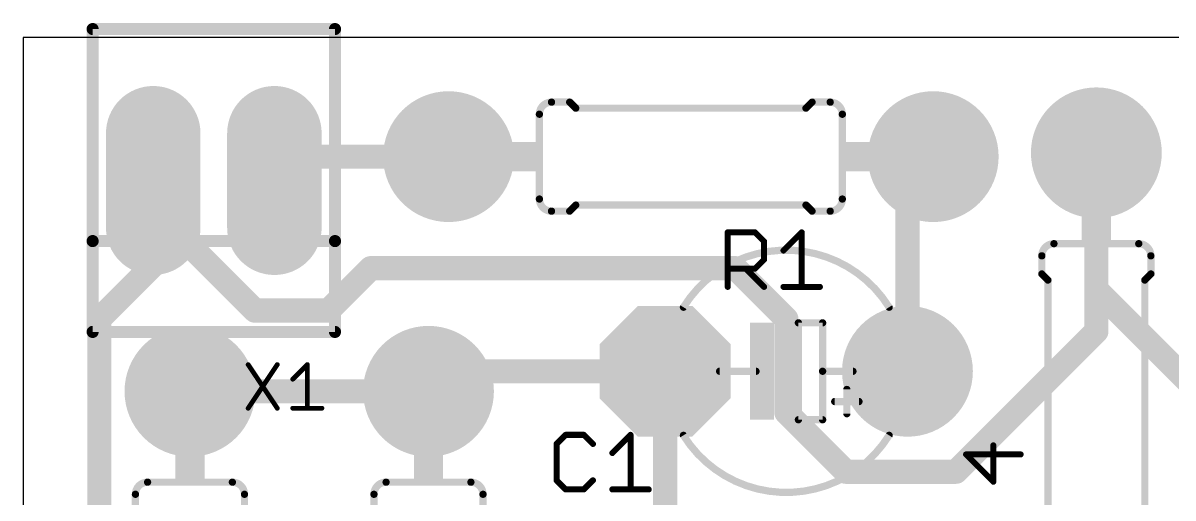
# Model space of a CAD drawing. Extents: x 0 to 70, y -10.8 to 60.8.
# Drawn here: x 0 to 24.11, y 40.34 to 50.3 of the extents above; entities that cross this region are included whole.
import ezdxf

# ---------------------------------------------------------------- set-up
doc = ezdxf.new("R2010")
doc.units = 0
for name, color, linetype in [('1', 22, 'CONTINUOUS'), ('16', 175, 'CONTINUOUS'), ('17', 82, 'CONTINUOUS'), ('20', 7, 'CONTINUOUS'), ('21', 253, 'CONTINUOUS'), ('25', 253, 'CONTINUOUS'), ('29', 253, 'CONTINUOUS'), ('30', 253, 'CONTINUOUS')]:
    doc.layers.add(name, color=color, linetype=linetype)

# ---------------------------------------------------------------- blocks, each defined once
blk = doc.blocks.new('RECT')
blk.add_solid([(-0.5, -0.5), (0.5, -0.5), (-0.5, 0.5), (0.5, 0.5)])
blk = doc.blocks.new('ROUNDP')
at = {"const_width": 0.5}
blk.add_lwpolyline([(0, -0.25, 1), (0, 0.25, 1), (0, -0.25)], format="xyb", dxfattribs=at)
blk = doc.blocks.new('OCTAGONP')
at = {"const_width": 0.5}
blk.add_lwpolyline([(-0.25, -0.1036), (-0.25, 0.1036), (-0.1036, 0.25), (0.1036, 0.25), (0.25, 0.1036), (0.25, -0.1036), (0.1036, -0.25), (-0.1036, -0.25), (-0.25, -0.1036), (-0.25, 0.1036)], dxfattribs=at)
blk = doc.blocks.new('LONGP100')
at = {"const_width": 1}
blk.add_lwpolyline([(-0.5, 0), (0.5, 0)], dxfattribs=at)
at = {"const_width": 0.5}
for points in [[(-0.5, 0.25, 1), (-0.5, -0.25)], [(0.5, -0.25, 1), (0.5, 0.25)]]:
    blk.add_lwpolyline(points, format="xyb", dxfattribs=at)

msp = doc.modelspace()

# ---------------------------------------------------------------- linework, layer by layer
at = {"layer": '1', "const_width": 0.508}
for points in [[(22.5, 47.58), (22.5, 44.7084)], [(22.5, 44.7084), (24.5364, 42.672)]]:
    msp.add_lwpolyline(points, dxfattribs=at)
at = {"layer": '1', "const_width": 0.254}
for points in [[(22.627, 47.58, 1), (22.373, 47.58)], [(22.5898, 44.7982, 1), (22.4102, 44.6186)], [(22.373, 44.7084, 1), (22.627, 44.7084)]]:
    msp.add_lwpolyline(points, format="xyb", dxfattribs=at)
at = {"layer": '16', "const_width": 0.508}
for points in [[(5.27, 47), (5.77, 47.5)], [(5.77, 47.5), (8.92, 47.5)], [(18.54, 46.96), (19.08, 47.5)], [(22.5, 43.836), (22.5, 47.58)], [(2.73, 46.4058), (2.73, 47)], [(18.54, 43), (18.54, 46.96)], [(2.73, 45.2242), (2.73, 46.4058)], [(2.73, 46.4058), (4.8636, 44.2722)], [(1.6002, 44.0944), (2.73, 45.2242)], [(6.4008, 44.2722), (7.2898, 45.1612)], [(7.2898, 45.1612), (14.9352, 45.1612)], [(14.9352, 45.1612), (16.002, 44.0944)], [(4.8636, 44.2722), (6.4008, 44.2722)], [(1.6002, 34.3198), (1.6002, 44.0944)], [(16.002, 44.0944), (16.002, 42.1386)], [(19.558, 40.894), (22.5, 43.836)], [(8.5, 42.58), (8.92, 43)], [(8.92, 43), (13.46, 43)], [(13.46, 43), (13.46, 39.27)], [(3.5, 42.58), (8.5, 42.58)], [(16.002, 42.1386), (17.2466, 40.894)], [(17.2466, 40.894), (19.558, 40.894)]]:
    msp.add_lwpolyline(points, dxfattribs=at)
at = {"layer": '16', "const_width": 0.254}
for points in [[(5.77, 47.627, 1), (5.77, 47.373)], [(5.8598, 47.4102, 1), (5.6802, 47.5898)], [(8.92, 47.373, 1), (8.92, 47.627)], [(19.1698, 47.4102, 1), (18.9902, 47.5898)], [(22.627, 47.58, 1), (22.373, 47.58)], [(2.857, 47, 1), (2.603, 47)], [(5.1802, 47.0898, 1), (5.3598, 46.9102)], [(18.667, 46.96, 1), (18.413, 46.96)], [(18.4502, 47.0498, 1), (18.6298, 46.8702)], [(2.857, 46.4058, 1), (2.603, 46.4058)], [(2.8198, 46.4956, 1), (2.6402, 46.316)], [(2.603, 46.4058, 1), (2.857, 46.4058)], [(2.603, 45.2242, 1), (2.857, 45.2242)], [(2.8198, 45.1344, 1), (2.6402, 45.314)], [(7.2898, 45.2882, 1), (7.2898, 45.0342)], [(7.3796, 45.0714, 1), (7.2, 45.251)], [(15.025, 45.251, 1), (14.8454, 45.0714)], [(14.9352, 45.0342, 1), (14.9352, 45.2882)], [(4.8636, 44.3992, 1), (4.8636, 44.1452)], [(4.7738, 44.1824, 1), (4.9534, 44.362)], [(6.311, 44.362, 1), (6.4906, 44.1824)], [(6.4008, 44.1452, 1), (6.4008, 44.3992)], [(1.7272, 44.0944, 1), (1.4732, 44.0944)], [(1.5104, 44.1842, 1), (1.69, 44.0046)], [(16.129, 44.0944, 1), (15.875, 44.0944)], [(15.9122, 44.0046, 1), (16.0918, 44.1842)], [(22.373, 43.836, 1), (22.627, 43.836)], [(22.5898, 43.7462, 1), (22.4102, 43.9258)], [(8.92, 43.127, 1), (8.92, 42.873)], [(9.0098, 42.9102, 1), (8.8302, 43.0898)], [(13.587, 43, 1), (13.333, 43)], [(13.46, 42.873, 1), (13.46, 43.127)], [(18.413, 43, 1), (18.667, 43)], [(3.5, 42.707, 1), (3.5, 42.453)], [(8.4102, 42.6698, 1), (8.5898, 42.4902)], [(8.5, 42.453, 1), (8.5, 42.707)], [(16.0918, 42.2284, 1), (15.9122, 42.0488)], [(15.875, 42.1386, 1), (16.129, 42.1386)], [(17.2466, 41.021, 1), (17.2466, 40.767)], [(17.1568, 40.8042, 1), (17.3364, 40.9838)], [(19.4682, 40.9838, 1), (19.6478, 40.8042)], [(19.558, 40.767, 1), (19.558, 41.021)]]:
    msp.add_lwpolyline(points, format="xyb", dxfattribs=at)
at = {"layer": '20'}
for p, q in [((70, 50), (0, 50)), ((0, 50), (0, 0))]:
    msp.add_line(p, q, dxfattribs=at)
at = {"layer": '21'}
for points, const_width in [([(1.46, 45.73), (1.46, 50.175)], 0.254), ([(1.46, 50.175), (6.54, 50.175)], 0.254), ([(6.54, 50.175), (6.54, 45.73)], 0.254), ([(11.079, 48.643), (11.46, 48.643)], 0.1524), ([(11.587, 48.516), (11.46, 48.643)], 0.1524), ([(16.413, 48.516), (16.54, 48.643)], 0.1524), ([(16.921, 48.643), (16.54, 48.643)], 0.1524), ([(10.825, 48.389), (10.825, 46.611)], 0.1524), ([(11.587, 48.516), (16.413, 48.516)], 0.1524), ([(17.175, 48.389), (17.175, 46.611)], 0.1524), ([(11.587, 46.484), (11.46, 46.357)], 0.1524), ([(11.587, 46.484), (16.413, 46.484)], 0.1524), ([(16.413, 46.484), (16.54, 46.357)], 0.1524), ([(11.079, 46.357), (11.46, 46.357)], 0.1524), ([(16.921, 46.357), (16.54, 46.357)], 0.1524), ([(1.46, 43.825), (1.46, 45.73)], 0.254), ([(6.54, 45.73), (1.46, 45.73)], 0.254), ([(6.54, 45.73), (6.54, 43.825)], 0.254), ([(23.389, 45.675), (21.611, 45.675)], 0.1524), ([(21.357, 45.421), (21.357, 45.04)], 0.1524), ([(23.643, 45.421), (23.643, 45.04)], 0.1524), ([(21.484, 44.913), (21.357, 45.04)], 0.1524), ([(23.516, 44.913), (23.643, 45.04)], 0.1524), ([(21.484, 44.913), (21.484, 40.087)], 0.1524), ([(23.516, 44.913), (23.516, 40.087)], 0.1524), ([(6.54, 43.825), (1.46, 43.825)], 0.254), ([(16.762, 44.016), (16.254, 44.016)], 0.1524), ([(16.254, 44.016), (16.254, 41.984)], 0.1524), ([(16.762, 43), (16.762, 44.016)], 0.1524), ([(15.365, 43), (14.603, 43)], 0.1524), ([(17.397, 43), (16.762, 43)], 0.1524), ([(16.762, 41.984), (16.762, 43)], 0.1524), ([(17.27, 42.619), (17.27, 42.111)], 0.1524), ([(17.524, 42.365), (17.016, 42.365)], 0.1524), ([(16.254, 41.984), (16.762, 41.984)], 0.1524), ([(2.611, 40.675), (4.389, 40.675)], 0.1524), ([(7.611, 40.675), (9.389, 40.675)], 0.1524), ([(2.357, 40.421), (2.357, 40.04)], 0.1524), ([(4.643, 40.421), (4.643, 40.04)], 0.1524), ([(7.357, 40.421), (7.357, 40.04)], 0.1524), ([(9.643, 40.421), (9.643, 40.04)], 0.1524)]:
    msp.add_lwpolyline(points, dxfattribs=dict(at, const_width=const_width))
for points, const_width in [([(1.5235, 50.175, 1), (1.3965, 50.175)], 0.127), ([(1.46, 50.2385, 1), (1.46, 50.1115)], 0.127), ([(6.6035, 50.175, 1), (6.4765, 50.175)], 0.127), ([(6.54, 50.1115, 1), (6.54, 50.2385)], 0.127), ([(11.079, 48.643, 0.4142), (10.825, 48.389)], 0.1524), ([(11.079, 48.6811, 1), (11.079, 48.6049)], 0.0762), ([(11.079, 48.6049, 1), (11.079, 48.6811)], 0.0762), ([(11.4869, 48.6699, 1), (11.4331, 48.6161)], 0.0762), ([(11.46, 48.6049, 1), (11.46, 48.6811)], 0.0762), ([(16.54, 48.6811, 1), (16.54, 48.6049)], 0.0762), ([(16.5669, 48.6161, 1), (16.5131, 48.6699)], 0.0762), ([(17.175, 48.389, 0.4142), (16.921, 48.643)], 0.1524), ([(16.921, 48.6811, 1), (16.921, 48.6049)], 0.0762), ([(16.921, 48.6049, 1), (16.921, 48.6811)], 0.0762), ([(10.8631, 48.389, 1), (10.7869, 48.389)], 0.0762), ([(11.587, 48.5541, 1), (11.587, 48.4779)], 0.0762), ([(11.5601, 48.4891, 1), (11.6139, 48.5429)], 0.0762), ([(16.3861, 48.5429, 1), (16.4399, 48.4891)], 0.0762), ([(16.413, 48.4779, 1), (16.413, 48.5541)], 0.0762), ([(17.2131, 48.389, 1), (17.1369, 48.389)], 0.0762), ([(10.7869, 48.389, 1), (10.8631, 48.389)], 0.0762), ([(17.1369, 48.389, 1), (17.2131, 48.389)], 0.0762), ([(10.825, 46.611, 0.4142), (11.079, 46.357)], 0.1524), ([(10.8631, 46.611, 1), (10.7869, 46.611)], 0.0762), ([(10.7869, 46.611, 1), (10.8631, 46.611)], 0.0762), ([(11.587, 46.5221, 1), (11.587, 46.4459)], 0.0762), ([(11.6139, 46.4571, 1), (11.5601, 46.5109)], 0.0762), ([(16.4399, 46.5109, 1), (16.3861, 46.4571)], 0.0762), ([(16.413, 46.4459, 1), (16.413, 46.5221)], 0.0762), ([(16.921, 46.357, 0.4142), (17.175, 46.611)], 0.1524), ([(17.2131, 46.611, 1), (17.1369, 46.611)], 0.0762), ([(17.1369, 46.611, 1), (17.2131, 46.611)], 0.0762), ([(11.079, 46.3951, 1), (11.079, 46.3189)], 0.0762), ([(11.079, 46.3189, 1), (11.079, 46.3951)], 0.0762), ([(11.4331, 46.3839, 1), (11.4869, 46.3301)], 0.0762), ([(11.46, 46.3189, 1), (11.46, 46.3951)], 0.0762), ([(16.54, 46.3951, 1), (16.54, 46.3189)], 0.0762), ([(16.5131, 46.3301, 1), (16.5669, 46.3839)], 0.0762), ([(16.921, 46.3951, 1), (16.921, 46.3189)], 0.0762), ([(16.921, 46.3189, 1), (16.921, 46.3951)], 0.0762), ([(1.5235, 45.73, 1), (1.3965, 45.73)], 0.127), ([(1.46, 45.7935, 1), (1.46, 45.6665)], 0.127), ([(6.6035, 45.73, 1), (6.4765, 45.73)], 0.127), ([(6.54, 45.6665, 1), (6.54, 45.7935)], 0.127), ([(1.3965, 45.73, 1), (1.5235, 45.73)], 0.127), ([(6.4765, 45.73, 1), (6.6035, 45.73)], 0.127), ([(18.1557, 44.3432, 0.5551), (13.8443, 44.3432)], 0.1524), ([(21.611, 45.675, 0.4142), (21.357, 45.421)], 0.1524), ([(21.611, 45.7131, 1), (21.611, 45.6369)], 0.0762), ([(21.611, 45.6369, 1), (21.611, 45.7131)], 0.0762), ([(23.643, 45.421, 0.4142), (23.389, 45.675)], 0.1524), ([(23.389, 45.7131, 1), (23.389, 45.6369)], 0.0762), ([(23.389, 45.6369, 1), (23.389, 45.7131)], 0.0762), ([(21.3951, 45.421, 1), (21.3189, 45.421)], 0.0762), ([(21.3189, 45.421, 1), (21.3951, 45.421)], 0.0762), ([(23.6811, 45.421, 1), (23.6049, 45.421)], 0.0762), ([(23.6049, 45.421, 1), (23.6811, 45.421)], 0.0762), ([(21.3839, 45.0669, 1), (21.3301, 45.0131)], 0.0762), ([(23.6699, 45.0131, 1), (23.6161, 45.0669)], 0.0762), ([(21.3189, 45.04, 1), (21.3951, 45.04)], 0.0762), ([(21.5221, 44.913, 1), (21.4459, 44.913)], 0.0762), ([(21.4571, 44.8861, 1), (21.5109, 44.9399)], 0.0762), ([(23.5541, 44.913, 1), (23.4779, 44.913)], 0.0762), ([(23.4891, 44.9399, 1), (23.5429, 44.8861)], 0.0762), ([(23.6049, 45.04, 1), (23.6811, 45.04)], 0.0762), ([(13.812, 44.3633, 1), (13.8766, 44.3231)], 0.0762), ([(18.1234, 44.3231, 1), (18.188, 44.3633)], 0.0762), ([(1.46, 43.8885, 1), (1.46, 43.7615)], 0.127), ([(1.3965, 43.825, 1), (1.5235, 43.825)], 0.127), ([(6.4765, 43.825, 1), (6.6035, 43.825)], 0.127), ([(6.54, 43.7615, 1), (6.54, 43.8885)], 0.127), ([(16.254, 44.0541, 1), (16.254, 43.9779)], 0.0762), ([(16.2921, 44.016, 1), (16.2159, 44.016)], 0.0762), ([(16.8001, 44.016, 1), (16.7239, 44.016)], 0.0762), ([(16.762, 43.9779, 1), (16.762, 44.0541)], 0.0762), ([(14.603, 43.0381, 1), (14.603, 42.9619)], 0.0762), ([(15.365, 42.9619, 1), (15.365, 43.0381)], 0.0762), ([(16.762, 43.0381, 1), (16.762, 42.9619)], 0.0762), ([(16.8001, 43, 1), (16.7239, 43)], 0.0762), ([(16.7239, 43, 1), (16.8001, 43)], 0.0762), ([(17.397, 42.9619, 1), (17.397, 43.0381)], 0.0762), ([(17.3081, 42.619, 1), (17.2319, 42.619)], 0.0762), ([(17.016, 42.4031, 1), (17.016, 42.3269)], 0.0762), ([(17.524, 42.3269, 1), (17.524, 42.4031)], 0.0762), ([(16.254, 42.0221, 1), (16.254, 41.9459)], 0.0762), ([(16.2159, 41.984, 1), (16.2921, 41.984)], 0.0762), ([(16.7239, 41.984, 1), (16.8001, 41.984)], 0.0762), ([(16.762, 41.9459, 1), (16.762, 42.0221)], 0.0762), ([(17.2319, 42.111, 1), (17.3081, 42.111)], 0.0762), ([(13.8443, 41.6568, 0.5551), (18.1557, 41.6568)], 0.1524), ([(13.8766, 41.6769, 1), (13.812, 41.6367)], 0.0762), ([(18.188, 41.6367, 1), (18.1234, 41.6769)], 0.0762), ([(2.611, 40.675, 0.4142), (2.357, 40.421)], 0.1524), ([(2.611, 40.7131, 1), (2.611, 40.6369)], 0.0762), ([(2.611, 40.6369, 1), (2.611, 40.7131)], 0.0762), ([(4.643, 40.421, 0.4142), (4.389, 40.675)], 0.1524), ([(4.389, 40.7131, 1), (4.389, 40.6369)], 0.0762), ([(4.389, 40.6369, 1), (4.389, 40.7131)], 0.0762), ([(7.611, 40.675, 0.4142), (7.357, 40.421)], 0.1524), ([(7.611, 40.7131, 1), (7.611, 40.6369)], 0.0762), ([(7.611, 40.6369, 1), (7.611, 40.7131)], 0.0762), ([(9.643, 40.421, 0.4142), (9.389, 40.675)], 0.1524), ([(9.389, 40.7131, 1), (9.389, 40.6369)], 0.0762), ([(9.389, 40.6369, 1), (9.389, 40.7131)], 0.0762), ([(2.3951, 40.421, 1), (2.3189, 40.421)], 0.0762), ([(2.3189, 40.421, 1), (2.3951, 40.421)], 0.0762), ([(4.6811, 40.421, 1), (4.6049, 40.421)], 0.0762), ([(4.6049, 40.421, 1), (4.6811, 40.421)], 0.0762), ([(7.3951, 40.421, 1), (7.3189, 40.421)], 0.0762), ([(7.3189, 40.421, 1), (7.3951, 40.421)], 0.0762), ([(9.6811, 40.421, 1), (9.6049, 40.421)], 0.0762), ([(9.6049, 40.421, 1), (9.6811, 40.421)], 0.0762)]:
    msp.add_lwpolyline(points, format="xyb", dxfattribs=dict(at, const_width=const_width))
at = {"layer": '25'}
for points, const_width in [([(14.8046, 45.9134, 1), (14.741, 45.9134)], 0.0635), ([(14.7728, 45.9452, 1), (14.7728, 45.8817)], 0.0635), ([(15.3671, 45.9359, 1), (15.3223, 45.8909)], 0.0635), ([(15.3447, 45.8817, 1), (15.3447, 45.9452)], 0.0635), ([(16.3551, 45.9134, 1), (16.2917, 45.9134)], 0.0635), ([(16.3459, 45.8909, 1), (16.3009, 45.9359)], 0.0635), ([(15.5672, 45.7228, 1), (15.5037, 45.7228)], 0.0635), ([(15.513, 45.7003, 1), (15.5578, 45.7453)], 0.0635), ([(15.9196, 45.5546, 1), (15.9646, 45.5096)], 0.0635), ([(15.5037, 45.3414, 1), (15.5672, 45.3414)], 0.0635), ([(15.5578, 45.3189, 1), (15.513, 45.3639)], 0.0635), ([(14.7728, 45.1826, 1), (14.7728, 45.1191)], 0.0635), ([(15.1766, 45.1733, 1), (15.1316, 45.1283)], 0.0635), ([(15.3223, 45.1733, 1), (15.3671, 45.1283)], 0.0635), ([(15.3447, 45.1191, 1), (15.3447, 45.1826)], 0.0635), ([(14.741, 44.7695, 1), (14.8046, 44.7695)], 0.0635), ([(15.5129, 44.747, 1), (15.5579, 44.792)], 0.0635), ([(15.9421, 44.8013, 1), (15.9421, 44.7377)], 0.0635), ([(16.2917, 44.7695, 1), (16.3551, 44.7695)], 0.0635), ([(16.7047, 44.7377, 1), (16.7047, 44.8013)], 0.0635), ([(4.7409, 43.154, 1), (4.6987, 43.1258)], 0.0508), ([(5.351, 43.1258, 1), (5.3088, 43.154)], 0.0508), ([(5.9857, 43.1399, 1), (5.9349, 43.1399)], 0.0508), ([(5.9783, 43.1219, 1), (5.9423, 43.1579)], 0.0508), ([(5.6373, 42.8529, 1), (5.6733, 42.8169)], 0.0508), ([(4.6987, 42.2389, 1), (4.7409, 42.2107)], 0.0508), ([(5.3088, 42.2107, 1), (5.351, 42.2389)], 0.0508), ([(5.6553, 42.2502, 1), (5.6553, 42.1994)], 0.0508), ([(5.9349, 42.2248, 1), (5.9857, 42.2248)], 0.0508), ([(6.2654, 42.1994, 1), (6.2654, 42.2502)], 0.0508), ([(11.3754, 41.6992, 1), (11.3754, 41.6356)], 0.0635), ([(11.3979, 41.6449, 1), (11.3529, 41.6899)], 0.0635), ([(11.7791, 41.6899, 1), (11.7343, 41.6449)], 0.0635), ([(11.7567, 41.6356, 1), (11.7567, 41.6992)], 0.0635), ([(12.7672, 41.6674, 1), (12.7036, 41.6674)], 0.0635), ([(12.7579, 41.6449, 1), (12.7129, 41.6899)], 0.0635), ([(11.1623, 41.4993, 1), (11.2073, 41.4543)], 0.0635), ([(11.2166, 41.4768, 1), (11.1531, 41.4768)], 0.0635), ([(11.925, 41.4543, 1), (11.9698, 41.4993)], 0.0635), ([(20.3724, 41.4474, 1), (20.3089, 41.4474)], 0.0635), ([(12.3316, 41.3086, 1), (12.3766, 41.2636)], 0.0635), ([(19.7686, 41.2885, 1), (19.7686, 41.2249)], 0.0635), ([(19.791, 41.2792, 1), (19.7462, 41.2342)], 0.0635), ([(20.9125, 41.2249, 1), (20.9125, 41.2885)], 0.0635), ([(11.2073, 40.7366, 1), (11.1623, 40.6916)], 0.0635), ([(11.1531, 40.7141, 1), (11.2166, 40.7141)], 0.0635), ([(11.9698, 40.6916, 1), (11.925, 40.7366)], 0.0635), ([(11.3754, 40.5553, 1), (11.3754, 40.4917)], 0.0635), ([(11.3529, 40.501, 1), (11.3979, 40.546)], 0.0635), ([(11.7343, 40.546, 1), (11.7791, 40.501)], 0.0635), ([(11.7567, 40.4917, 1), (11.7567, 40.5553)], 0.0635), ([(12.3541, 40.5553, 1), (12.3541, 40.4917)], 0.0635), ([(12.7036, 40.5235, 1), (12.7672, 40.5235)], 0.0635), ([(13.1167, 40.4917, 1), (13.1167, 40.5553)], 0.0635), ([(20.3089, 40.6848, 1), (20.3724, 40.6848)], 0.0635), ([(20.3182, 40.6623, 1), (20.363, 40.7073)], 0.0635)]:
    msp.add_lwpolyline(points, format="xyb", dxfattribs=dict(at, const_width=const_width))
for points, const_width in [([(14.7728, 44.7695), (14.7728, 45.9134)], 0.127), ([(14.7728, 45.9134), (15.3447, 45.9134)], 0.127), ([(15.3447, 45.9134), (15.5354, 45.7228)], 0.127), ([(15.9421, 45.5321), (16.3234, 45.9134)], 0.127), ([(16.3234, 45.9134), (16.3234, 44.7695)], 0.127), ([(15.5354, 45.7228), (15.5354, 45.3414)], 0.127), ([(15.5354, 45.3414), (15.3447, 45.1508)], 0.127), ([(15.3447, 45.1508), (14.7728, 45.1508)], 0.127), ([(15.1541, 45.1508), (15.5354, 44.7695)], 0.127), ([(15.9421, 44.7695), (16.7047, 44.7695)], 0.127), ([(4.7198, 43.1399), (5.3299, 42.2248)], 0.1016), ([(5.3299, 43.1399), (4.7198, 42.2248)], 0.1016), ([(5.6553, 42.8349), (5.9603, 43.1399)], 0.1016), ([(5.9603, 43.1399), (5.9603, 42.2248)], 0.1016), ([(5.6553, 42.2248), (6.2654, 42.2248)], 0.1016), ([(11.3754, 41.6674), (11.1848, 41.4768)], 0.127), ([(11.7567, 41.6674), (11.3754, 41.6674)], 0.127), ([(11.9474, 41.4768), (11.7567, 41.6674)], 0.127), ([(12.3541, 41.2861), (12.7354, 41.6674)], 0.127), ([(12.7354, 41.6674), (12.7354, 40.5235)], 0.127), ([(11.1848, 41.4768), (11.1848, 40.7141)], 0.127), ([(20.3406, 40.6848), (20.3406, 41.4474)], 0.127), ([(20.9125, 41.2567), (19.7686, 41.2567)], 0.127), ([(19.7686, 41.2567), (20.3406, 40.6848)], 0.127), ([(11.1848, 40.7141), (11.3754, 40.5235)], 0.127), ([(11.7567, 40.5235), (11.9474, 40.7141)], 0.127), ([(11.3754, 40.5235), (11.7567, 40.5235)], 0.127), ([(12.3541, 40.5235), (13.1167, 40.5235)], 0.127)]:
    msp.add_lwpolyline(points, dxfattribs=dict(at, const_width=const_width))

# ---------------------------------------------------------------- block references
at = {"layer": '17'}
for name, p, xscale, yscale, rotation in [('LONGP100', (2.73, 47), 1.778, 1.778, 270), ('LONGP100', (2.73, 47), 1.778, 1.778, 270), ('LONGP100', (5.27, 47), 1.778, 1.778, 270), ('LONGP100', (5.27, 47), 1.778, 1.778, 270), ('ROUNDP', (8.92, 47.5), 2.54, 2.54, 180), ('ROUNDP', (8.92, 47.5), 2.54, 2.54, 180), ('ROUNDP', (19.08, 47.5), 2.54, 2.54, 180), ('ROUNDP', (19.08, 47.5), 2.54, 2.54, 180), ('ROUNDP', (22.5, 47.58), 2.54, 2.54, 90), ('ROUNDP', (22.5, 47.58), 2.54, 2.54, 90), ('OCTAGONP', (13.46, 43), 2.54, 2.54, 180), ('OCTAGONP', (13.46, 43), 2.54, 2.54, 180), ('ROUNDP', (18.54, 43), 2.54, 2.54, 180), ('ROUNDP', (18.54, 43), 2.54, 2.54, 180), ('ROUNDP', (3.5, 42.58), 2.54, 2.54, 270), ('ROUNDP', (3.5, 42.58), 2.54, 2.54, 270), ('ROUNDP', (8.5, 42.58), 2.54, 2.54, 270), ('ROUNDP', (8.5, 42.58), 2.54, 2.54, 270)]:
    msp.add_blockref(name, p, dxfattribs=dict(at, xscale=xscale, yscale=yscale, rotation=rotation))
at = {"layer": '21'}
for p, xscale, yscale, rotation in [((10.3932, 47.5), 0.8636, 0.6096, 180), ((17.6068, 47.5), 0.8636, 0.6096, 180), ((22.5, 46.1068), 0.8636, 0.6096, 90), ((15.492, 43), 0.508, 2.032, 180), ((3.5, 41.1068), 0.8636, 0.6096, 270), ((8.5, 41.1068), 0.8636, 0.6096, 270)]:
    msp.add_blockref('RECT', p, dxfattribs=dict(at, xscale=xscale, yscale=yscale, rotation=rotation))
at = {"layer": '29'}
for name, p, xscale, yscale, rotation in [('LONGP100', (2.73, 47), 1.9812, 1.9812, 270), ('LONGP100', (5.27, 47), 1.9812, 1.9812, 270), ('ROUNDP', (22.5, 47.58), 2.7432, 2.7432, 90), ('ROUNDP', (8.92, 47.5), 2.7432, 2.7432, 180), ('ROUNDP', (19.08, 47.5), 2.7432, 2.7432, 180), ('OCTAGONP', (13.46, 43), 2.7432, 2.7432, 180), ('ROUNDP', (18.54, 43), 2.7432, 2.7432, 180), ('ROUNDP', (3.5, 42.58), 2.7432, 2.7432, 270), ('ROUNDP', (8.5, 42.58), 2.7432, 2.7432, 270)]:
    msp.add_blockref(name, p, dxfattribs=dict(at, xscale=xscale, yscale=yscale, rotation=rotation))
at = {"layer": '30'}
for name, p, xscale, yscale, rotation in [('LONGP100', (2.73, 47), 1.9812, 1.9812, 270), ('LONGP100', (5.27, 47), 1.9812, 1.9812, 270), ('ROUNDP', (22.5, 47.58), 2.7432, 2.7432, 90), ('ROUNDP', (8.92, 47.5), 2.7432, 2.7432, 180), ('ROUNDP', (19.08, 47.5), 2.7432, 2.7432, 180), ('OCTAGONP', (13.46, 43), 2.7432, 2.7432, 180), ('ROUNDP', (18.54, 43), 2.7432, 2.7432, 180), ('ROUNDP', (3.5, 42.58), 2.7432, 2.7432, 270), ('ROUNDP', (8.5, 42.58), 2.7432, 2.7432, 270)]:
    msp.add_blockref(name, p, dxfattribs=dict(at, xscale=xscale, yscale=yscale, rotation=rotation))

doc.saveas('drawing.dxf')
